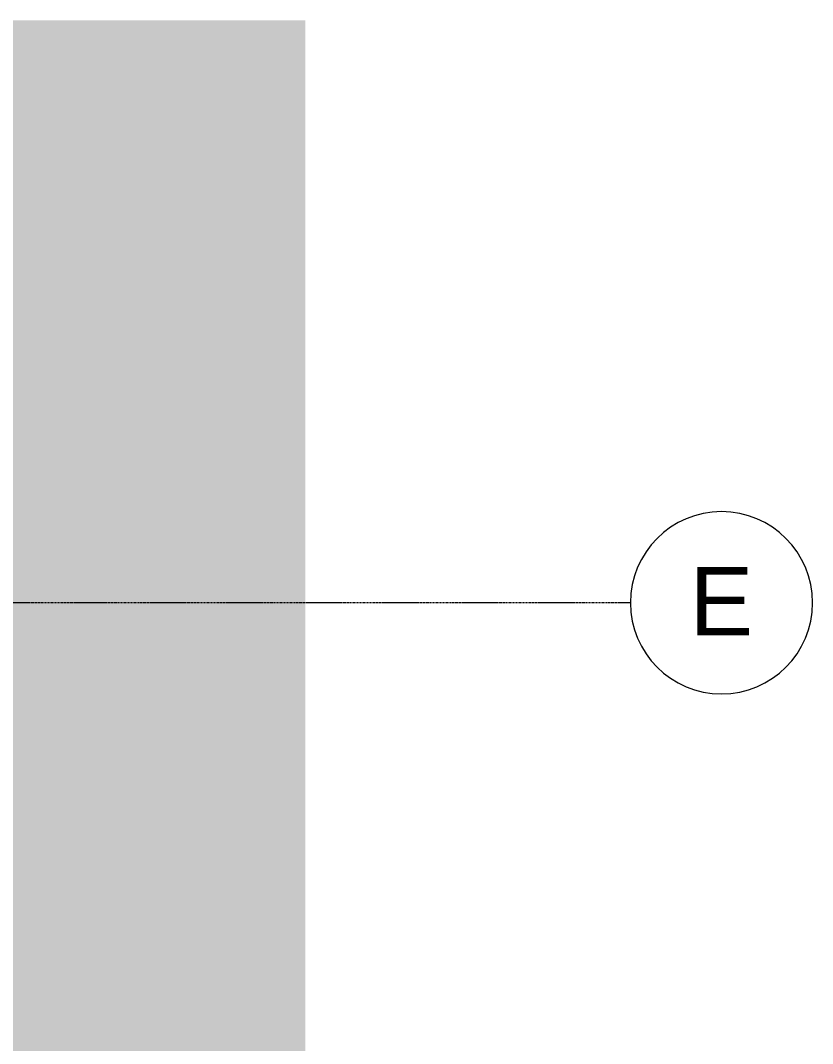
# Model space of a CAD drawing. Header units: inches. Extents: x -4139 to -1227, y 10223 to 12038.
# Drawn here: x -1523.6 to -1314.8, y 11657.8 to 11927.3 of the extents above; entities that cross this region are included whole.
import ezdxf

# ---------------------------------------------------------------- set-up
doc = ezdxf.new("R2010")
doc.units = ezdxf.units.IN
doc.header["$MEASUREMENT"] = 0
doc.linetypes.add('Grid Line 1_2_', pattern=[0.875, 0.5, -0.125, 0.125, -0.125])
for name, color, linetype, lineweight in [('A-ROOF', 132, 'Continuous', 13), ('S-GRID', 1, 'Continuous', 9), ('S-GRID-IDEN', 1, 'Continuous', 9)]:
    doc.layers.add(name, color=color, linetype=linetype, lineweight=lineweight)
doc.styles.add('Arial', font='arial.ttf', dxfattribs={"height": 18})

# ---------------------------------------------------------------- blocks, each defined once
blk = doc.blocks.new('Walls 1 - Walls 1-1277454-FLOOR PLAN - 1ST FLOOR PLAN')
at = {"layer": 'A-ROOF', "lineweight": 9}
blk.add_hatch(color=161, dxfattribs=at).paths.add_polyline_path([(-1448.52, 10380.08), (-1448.52, 11927.3), (-1956.88, 11927.3), (-1956.83, 11915.82), (-1585.45, 11918.85), (-1585.45, 11774.15), (-1582.73, 11774.15), (-1578.55, 11787.8), (-1577.83, 11774.15), (-1577.83, 10643.01), (-1938.58, 10642.37), (-1938.58, 10381.41), (-1577.83, 10380.43)], flags=0)
blk = doc.blocks.new('Grid - Grid Head - Circle-50561-FLOOR PLAN - 1ST FLOOR PLAN')
at = {"layer": 'S-GRID-IDEN'}
for start, end in [(360, 180), (180, 360)]:
    blk.add_arc((0, 0), 0.25, start, end, dxfattribs=at)

msp = doc.modelspace()

# ---------------------------------------------------------------- linework, layer by layer
at = {"layer": 'S-GRID', "linetype": 'Grid Line 1_2_'}
msp.add_line((-1362.80331, 11773.89539), (-3750.49332, 11773.89539), dxfattribs=at)

# ---------------------------------------------------------------- block references
at = {"layer": 'A-ROOF', "color": 8, "lineweight": 9}
msp.add_blockref('Walls 1 - Walls 1-1277454-FLOOR PLAN - 1ST FLOOR PLAN', (0, 0), dxfattribs=at)
at = {"layer": 'S-GRID-IDEN', "xscale": 95.99999999999994, "yscale": 95.99999999999994, "zscale": 95.99999999999994, "rotation": 89.99999999999962}
msp.add_blockref('Grid - Grid Head - Circle-50561-FLOOR PLAN - 1ST FLOOR PLAN', (-1338.80331, 11773.89539), dxfattribs=at)

# ---------------------------------------------------------------- texts
at = {"layer": 'S-GRID-IDEN', "insert": (-1347.20976, 11783.27621), "char_height": 18, "width": 20.301, "attachment_point": 1, "style": 'Arial'}
msp.add_mtext('E', dxfattribs=at)

doc.saveas('drawing.dxf')
